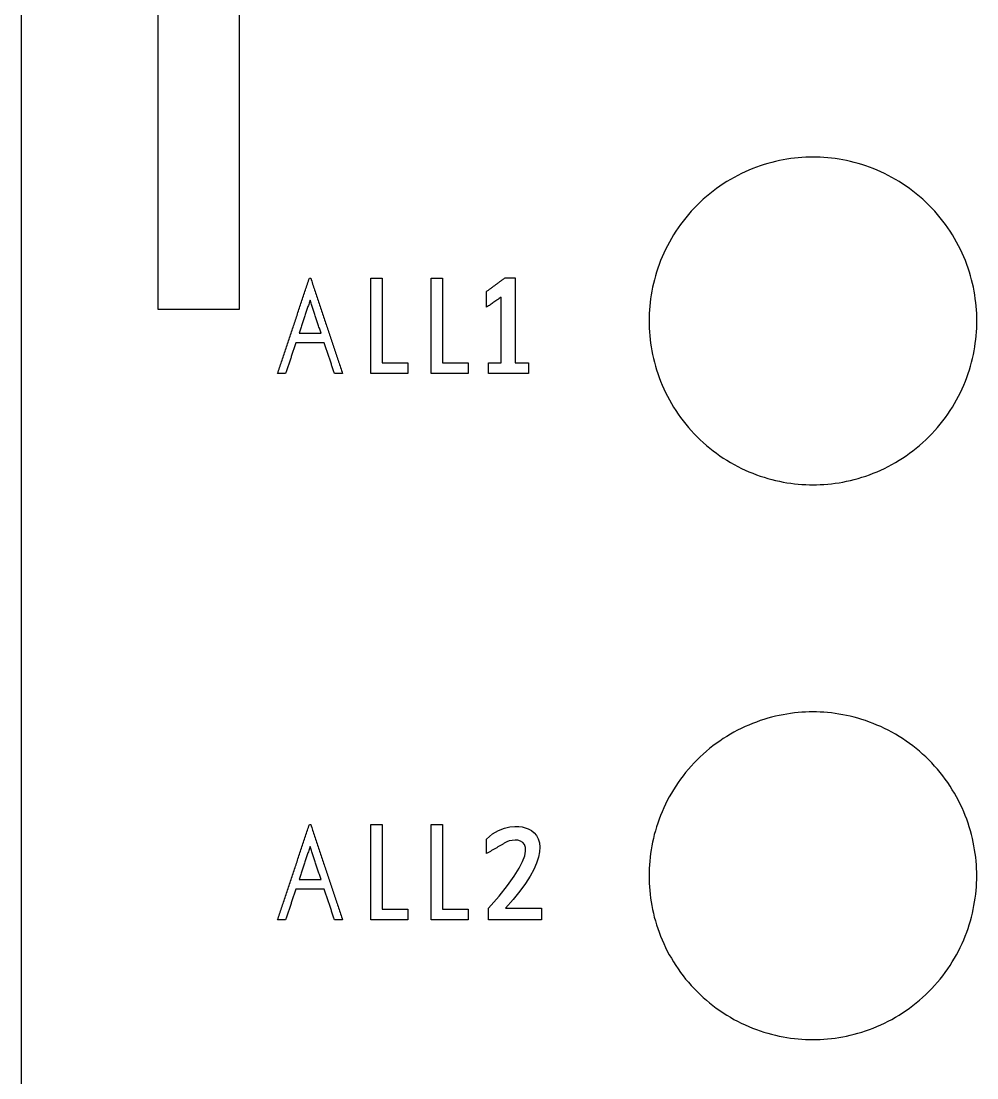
# Model space of a CAD drawing. Header units: millimetres. Extents: x 39 to 179, y -168 to -28.
# Drawn here: x 39.32 to 74.31, y -105.48 to -66.78 of the extents above; entities that cross this region are included whole.
import ezdxf

# ---------------------------------------------------------------- set-up
doc = ezdxf.new("R2010")
doc.units = ezdxf.units.MM
for name, color, linetype in [('path14', 7, 'CONTINUOUS'), ('path14_4', 7, 'CONTINUOUS'), ('path17', 7, 'CONTINUOUS'), ('path17_4', 7, 'CONTINUOUS'), ('path188', 7, 'CONTINUOUS'), ('path190', 7, 'CONTINUOUS'), ('path20', 7, 'CONTINUOUS'), ('path20_7', 7, 'CONTINUOUS'), ('path22', 7, 'CONTINUOUS'), ('path22_5', 7, 'CONTINUOUS'), ('path22_7', 7, 'CONTINUOUS'), ('path22_7_0', 7, 'CONTINUOUS'), ('path230', 7, 'CONTINUOUS'), ('path253', 7, 'CONTINUOUS'), ('path256', 7, 'CONTINUOUS'), ('path257', 7, 'CONTINUOUS')]:
    doc.layers.add(name, color=color, linetype=linetype)

msp = doc.modelspace()

# ---------------------------------------------------------------- linework, layer by layer
at = {"layer": 'path14'}
for points in [[(48.7065, -79.689), (49.8732, -76.189)], [(49.8732, -76.189), (49.9181, -76.189)], [(49.9181, -76.189), (51.0847, -79.689)], [(49.3733, -78.5672), (48.9996, -79.689)], [(50.418, -78.5672), (49.3733, -78.5672)], [(50.7917, -79.689), (50.418, -78.5672)], [(48.9996, -79.689), (48.7065, -79.689)], [(51.0847, -79.689), (50.7917, -79.689)]]:
    msp.add_open_spline(points, degree=1, dxfattribs=at)
at = {"layer": 'path14_4'}
for points in [[(48.7065, -99.6967), (49.8732, -96.1967)], [(49.8732, -96.1967), (49.9181, -96.1967)], [(49.9181, -96.1967), (51.0847, -99.6967)], [(49.3733, -98.5749), (48.9996, -99.6967)], [(50.418, -98.5749), (49.3733, -98.5749)], [(50.7917, -99.6967), (50.418, -98.5749)], [(48.9996, -99.6967), (48.7065, -99.6967)], [(51.0847, -99.6967), (50.7917, -99.6967)]]:
    msp.add_open_spline(points, degree=1, dxfattribs=at)
at = {"layer": 'path17'}
for points in [[(49.8956, -77.0009), (49.4932, -78.2082)], [(50.2981, -78.2082), (49.8956, -77.0009)], [(49.4932, -78.2082), (50.2981, -78.2082)]]:
    msp.add_open_spline(points, degree=1, dxfattribs=at)
at = {"layer": 'path17_4'}
for points in [[(49.8956, -97.0086), (49.4932, -98.2159)], [(50.2981, -98.2159), (49.8956, -97.0086)], [(49.4932, -98.2159), (50.2981, -98.2159)]]:
    msp.add_open_spline(points, degree=1, dxfattribs=at)
at = {"layer": 'path188'}
for points in [[(74.3118, -77.7601), (74.3127, -77.0539), (74.184, -76.2909), (73.8906, -75.5516), (73.5996, -74.8127), (73.1417, -74.1028), (72.5545, -73.5175), (71.9692, -72.9303), (71.2593, -72.4723), (70.5204, -72.1814), (69.7811, -71.888), (69.0181, -71.7593), (68.3118, -71.7601), (67.6056, -71.7593), (66.8426, -71.888), (66.1033, -72.1814), (65.3644, -72.4723), (64.6544, -72.9303), (64.0692, -73.5175), (63.482, -74.1028), (63.024, -74.8127), (62.7331, -75.5516), (62.4397, -76.2909), (62.311, -77.0539), (62.3118, -77.7601)], [(62.3118, -77.7601), (62.311, -78.4664), (62.4397, -79.2294), (62.7331, -79.9687), (63.024, -80.7076), (63.482, -81.4175), (64.0692, -82.0028), (64.6544, -82.59), (65.3644, -83.0479), (66.1033, -83.3389), (66.8426, -83.6323), (67.6056, -83.761), (68.3118, -83.7601), (69.0181, -83.761), (69.7811, -83.6323), (70.5204, -83.3389), (71.2593, -83.0479), (71.9692, -82.59), (72.5545, -82.0028), (73.1417, -81.4175), (73.5996, -80.7076), (73.8906, -79.9687), (74.184, -79.2294), (74.3127, -78.4664), (74.3118, -77.7601)]]:
    msp.add_open_spline(points, degree=3, knots=[0, 0, 0, 0, 0.392699, 0.392699, 0.392699, 0.785398, 0.785398, 0.785398, 1.1781, 1.1781, 1.1781, 1.5708, 1.5708, 1.5708, 1.9635, 1.9635, 1.9635, 2.35619, 2.35619, 2.35619, 2.74889, 2.74889, 2.74889, 3.14159, 3.14159, 3.14159, 3.14159], dxfattribs=at)
at = {"layer": 'path190'}
for points in [[(74.3078, -98.0801), (74.3087, -97.3739), (74.18, -96.6109), (73.8866, -95.8716), (73.5956, -95.1327), (73.1377, -94.4228), (72.5505, -93.8375), (71.9652, -93.2503), (71.2553, -92.7923), (70.5164, -92.5014), (69.7771, -92.208), (69.0141, -92.0793), (68.3078, -92.0801), (67.6016, -92.0793), (66.8386, -92.208), (66.0993, -92.5014), (65.3604, -92.7923), (64.6504, -93.2503), (64.0652, -93.8375), (63.478, -94.4228), (63.02, -95.1327), (62.7291, -95.8716), (62.4357, -96.6109), (62.307, -97.3739), (62.3078, -98.0801)], [(62.3078, -98.0801), (62.307, -98.7864), (62.4357, -99.5494), (62.7291, -100.289), (63.02, -101.028), (63.478, -101.738), (64.0652, -102.323), (64.6504, -102.91), (65.3604, -103.368), (66.0993, -103.659), (66.8386, -103.952), (67.6016, -104.081), (68.3078, -104.08), (69.0141, -104.081), (69.7771, -103.952), (70.5164, -103.659), (71.2553, -103.368), (71.9652, -102.91), (72.5505, -102.323), (73.1377, -101.738), (73.5956, -101.028), (73.8866, -100.289), (74.18, -99.5494), (74.3087, -98.7864), (74.3078, -98.0801)]]:
    msp.add_open_spline(points, degree=3, knots=[0, 0, 0, 0, 0.392699, 0.392699, 0.392699, 0.785398, 0.785398, 0.785398, 1.1781, 1.1781, 1.1781, 1.5708, 1.5708, 1.5708, 1.9635, 1.9635, 1.9635, 2.35619, 2.35619, 2.35619, 2.74889, 2.74889, 2.74889, 3.14159, 3.14159, 3.14159, 3.14159], dxfattribs=at)
at = {"layer": 'path20'}
for points in [[(52.1257, -79.689), (52.1257, -76.189)], [(52.1258, -76.189), (52.5321, -76.189)], [(52.5321, -76.189), (52.5321, -79.2956)], [(52.5321, -79.2956), (53.4719, -79.2956)], [(53.4719, -79.2956), (53.4719, -79.689)], [(53.4719, -79.689), (52.1257, -79.689)]]:
    msp.add_open_spline(points, degree=1, dxfattribs=at)
at = {"layer": 'path20_7'}
for points in [[(52.1257, -99.6967), (52.1257, -96.1967)], [(52.1258, -96.1967), (52.5321, -96.1967)], [(52.5321, -96.1967), (52.5321, -99.3034)], [(52.5321, -99.3034), (53.4719, -99.3034)], [(53.4719, -99.3034), (53.4719, -99.6967)], [(53.4719, -99.6967), (52.1257, -99.6967)]]:
    msp.add_open_spline(points, degree=1, dxfattribs=at)
at = {"layer": 'path22'}
for points in [[(54.3334, -76.189), (54.7398, -76.189)], [(54.3334, -79.689), (54.3334, -76.189)], [(54.7398, -76.189), (54.7398, -79.2956)], [(54.7398, -79.2956), (55.6796, -79.2956)], [(55.6796, -79.2956), (55.6796, -79.689)], [(55.6796, -79.689), (54.3334, -79.689)]]:
    msp.add_open_spline(points, degree=1, dxfattribs=at)
at = {"layer": 'path22_5'}
for points in [[(54.3334, -96.1967), (54.7398, -96.1967)], [(54.3334, -99.6967), (54.3334, -96.1967)], [(54.7398, -96.1967), (54.7398, -99.3034)], [(54.7398, -99.3034), (55.6796, -99.3034)], [(55.6796, -99.3034), (55.6796, -99.6967)], [(55.6796, -99.6967), (54.3334, -99.6967)]]:
    msp.add_open_spline(points, degree=1, dxfattribs=at)
at = {"layer": 'path22_7'}
for points in [[(56.3612, -76.6777), (57.0341, -76.182)], [(57.0341, -76.182), (57.4061, -76.182)], [(57.4061, -76.182), (57.4061, -79.2906)], [(56.3612, -77.2583), (56.3612, -76.6777)], [(56.8914, -76.8887), (56.3612, -77.2583)], [(56.8914, -79.2906), (56.8914, -76.8887)], [(56.4354, -79.689), (56.4354, -79.2906)], [(56.4354, -79.2906), (56.8914, -79.2906)], [(57.4061, -79.2906), (57.8925, -79.2906)], [(57.8925, -79.2906), (57.8925, -79.689)], [(57.8925, -79.689), (56.4354, -79.689)]]:
    msp.add_open_spline(points, degree=1, dxfattribs=at)
at = {"layer": 'path22_7_0'}
for points, degree in [([(56.3553, -96.7381), (56.9467, -96.1467), (57.5973, -96.2686), (57.7393, -96.3066)], 3), ([(57.7393, -96.3066), (58.5281, -96.518), (58.6608, -97.5058), (57.0551, -99.2717)], 3), ([(56.3612, -97.2661), (56.3553, -96.7381)], 1), ([(56.4354, -99.2717), (58.6857, -96.7619), (57.5595, -96.6397), (57.0979, -96.8375)], 3), ([(57.0979, -96.8375), (56.3612, -97.2661)], 1), ([(56.4354, -99.6968), (56.4354, -99.2717)], 1), ([(57.0551, -99.2717), (58.3671, -99.2717)], 1), ([(58.3671, -99.2717), (58.3671, -99.6968)], 1), ([(58.3671, -99.6968), (56.4354, -99.6968)], 1)]:
    msp.add_open_spline(points, degree=degree, dxfattribs=at)
at = {"layer": 'path230'}
msp.add_open_spline([(39.3158, -38.0788), (39.3158, -158.081)], degree=1, dxfattribs=at)
at = {"layer": 'path253'}
msp.add_open_spline([(47.3157, -77.3298), (47.3157, -47.3313)], degree=1, dxfattribs=at)
at = {"layer": 'path256'}
msp.add_open_spline([(44.3159, -47.3313), (44.3159, -77.3298)], degree=1, dxfattribs=at)
at = {"layer": 'path257'}
msp.add_open_spline([(44.3159, -77.3298), (47.3157, -77.3298)], degree=1, dxfattribs=at)

doc.saveas('drawing.dxf')
